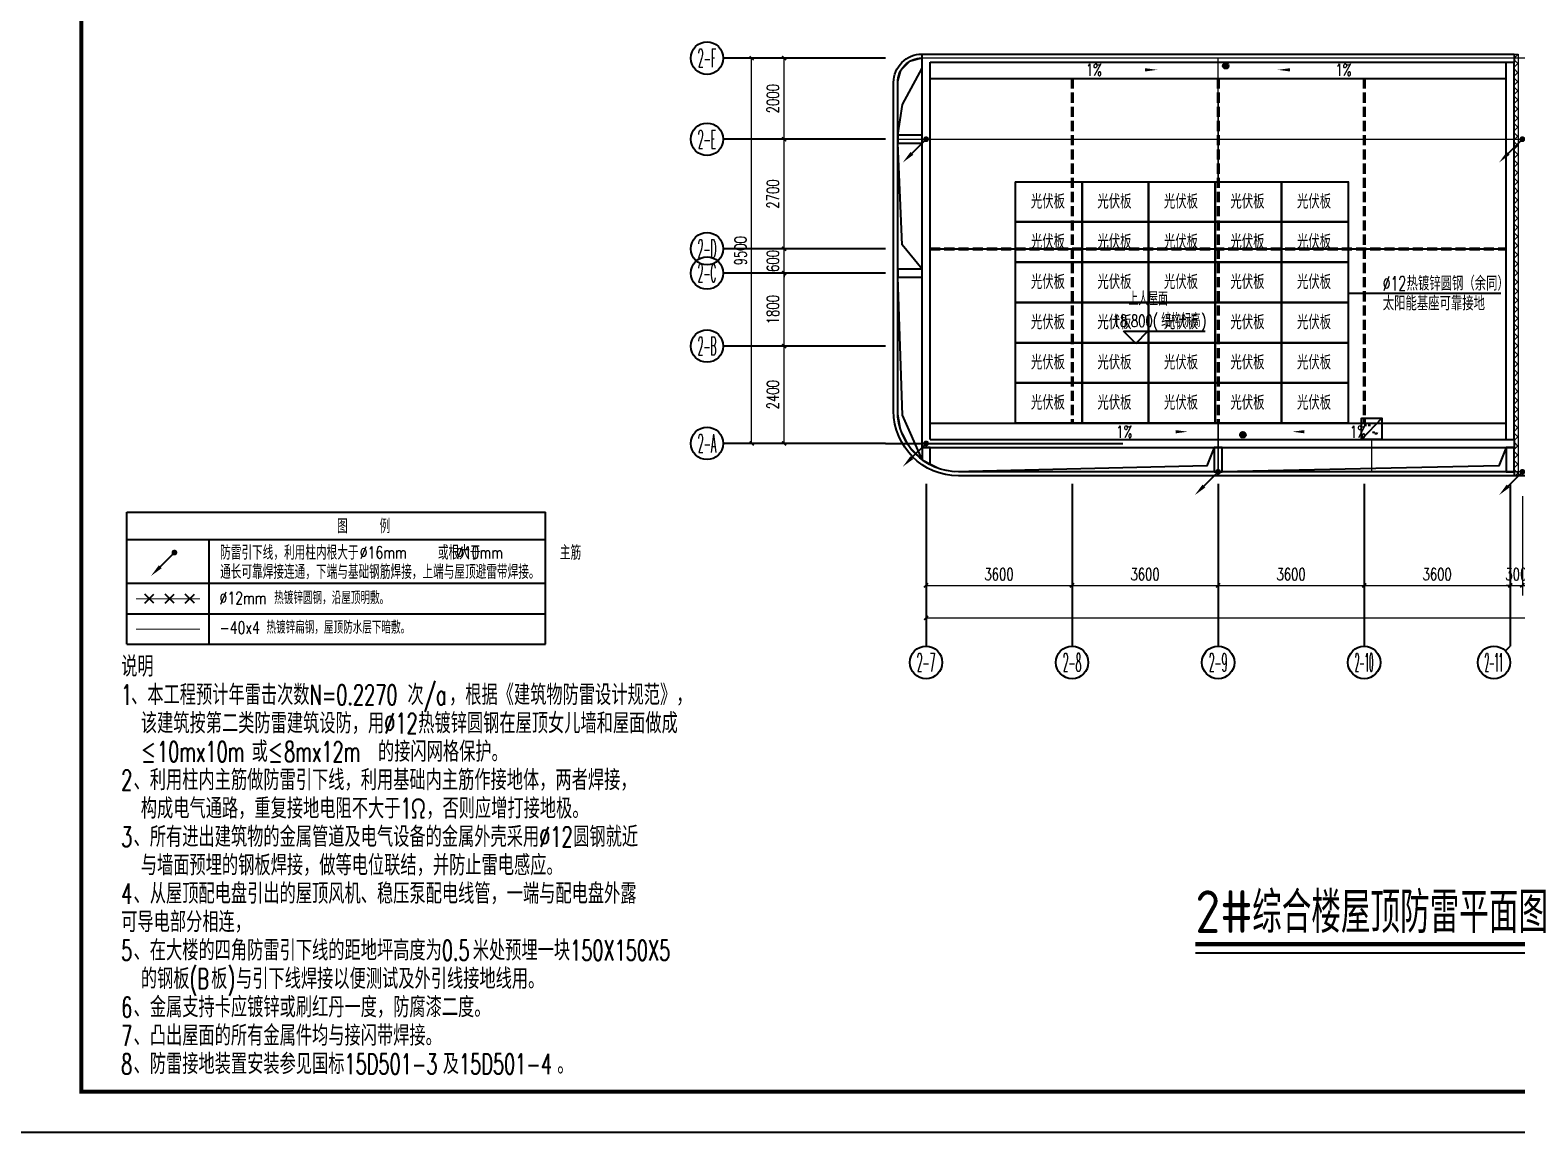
# Model space of a CAD drawing. Extents: x -9422388 to 15610651, y -1992469 to 953794.
# Drawn here: x -2512349 to -2475703, y -380398 to -353214 of the extents above; entities that cross this region are included whole.
import ezdxf
from ezdxf.enums import TextEntityAlignment as Align

# ---------------------------------------------------------------- set-up
doc = ezdxf.new("R2010")
doc.units = 0
doc.header["$LTSCALE"] = 1000
doc.linetypes.add('DASH', pattern=[0.35, 0.25, -0.1])
for name, color, linetype in [('A-ANNO-IDEN', 3, 'Continuous'), ('A-ELEV-LIN-0.3', 30, 'Continuous'), ('A-ELEV-LIN-0.4', 40, 'Continuous'), ('A-FLOR-OTHER1-ON', 253, 'Continuous'), ('AXIS', 3, 'Continuous'), ('AXIS_TEXT', 7, 'Continuous'), ('DIM-避雷', 3, 'Continuous'), ('DIM_ELEV', 3, 'Continuous'), ('DIM_SYMB', 3, 'Continuous'), ('LWIRE', 4, 'Continuous'), ('PUB_TEXT', 7, 'Continuous'), ('PUB_TITLE', 4, 'Continuous'), ('SIG_TEXT', 7, 'Continuous'), ('TEL_TEXT', 7, 'Continuous'), ('WALL', 9, 'Continuous'), ('WALL-PARAPET', 6, 'Continuous'), ('WIRE-避雷', 4, 'TG_×2'), ('接线', 1, 'Continuous'), ('电气', 1, 'Continuous')]:
    doc.layers.add(name, color=color, linetype=linetype)
doc.layers.add('建筑底图', color=8, linetype='Continuous', lineweight=5)
doc.styles.add('_TCH_AXIS', font='COMPLEX', dxfattribs={"bigfont": 'GBCBIG'})
doc.styles.add('_TCH_DIM', font='SIMPLEX', dxfattribs={"bigfont": 'GBCBIG'})
doc.styles.add('_TCH_DIM_T3', font='SIMPLEX', dxfattribs={"width": 0.705882, "bigfont": 'GBCBIG'})
doc.styles.add('_TEL_DIM', font='SIMPLEX', dxfattribs={"width": 0.8, "height": 3.5, "bigfont": 'HZTXT'})
doc.styles.add('COMPLEX', font='COMPLEX')
doc.styles.get("Standard").update_dxf_attribs({"font": 'gbenor.shx', "bigfont": 'gbcbig.shx'})
doc.styles.add('TG_LINETYPE_THUND', font='SIMPLEX', dxfattribs={"width": 0.8, "height": 5.5, "bigfont": 'HZTXT'})
doc.styles.add('YANJUN', font='romand.shx', dxfattribs={"width": 0.75, "bigfont": 'hztxt.shx'})
doc.linetypes.add('TG_×2', pattern='A,0.75,0,["×",TG_LINETYPE_THUND,S=0.1,R=0,X=-0.23,Y=-0.21],0.65,-0.13,0.13,-0.13', length=2)
doc.dimstyles.new('_TCH_ARCH&&100', dxfattribs={"dimtxt": 297.5, "dimasz": 100, "dimexe": 250, "dimexo": 300, "dimgap": 126.25, "dimtad": 1, "dimdec": 0, "dimzin": 0, "dimdsep": 46, "dimtxsty": '_TCH_DIM_T3', "dimblk": 'ARCHTICK', "dimcen": 0.09, "dimclrt": 7, "dimazin": 2, "dimtfac": 1, "dimtdec": 0, "dimtix": 1, "dimtmove": 2, "dimatfit": 3, "dimfxl": 0, "dimtolj": 1, "dimtzin": 0, "dimarcsym": 0})

# ---------------------------------------------------------------- blocks, each defined once
blk = doc.blocks.new('_ArchTick')
at = {"color": 0, "linetype": 'ByBlock', "const_width": 0.4}
blk.add_lwpolyline([(-0.5, -0.5), (0.5, 0.5)], dxfattribs=at)
blk = doc.blocks.new('*D754')
at = {"layer": 'AXIS', "color": 0, "lineweight": -2, "transparency": 16777216}
for p, q in [((2099930, -404975), (2099930, -408225)), ((2137930, -404975), (2137930, -408225)), ((2099930, -407975), (2137930, -407975))]:
    blk.add_line(p, q, dxfattribs=at)
at = {"layer": 'Defpoints', "color": 0, "transparency": 16777216}
for p in [(2099930, -404675), (2137930, -404675), (2137930, -407975)]:
    blk.add_point(p, dxfattribs=at)
at = {"layer": 'AXIS', "color": 0, "lineweight": -2, "transparency": 16777216, "xscale": 100, "yscale": 100, "zscale": 100, "rotation": 180}
blk.add_blockref('_ArchTick', (2099930, -407975), dxfattribs=at)
at = {"layer": 'AXIS', "color": 0, "lineweight": -2, "transparency": 16777216, "xscale": 100, "yscale": 100, "zscale": 100}
blk.add_blockref('_ArchTick', (2137930, -407975), dxfattribs=at)
at = {"layer": 'AXIS', "color": 7, "transparency": 16777216, "insert": (2118930, -407700), "char_height": 297.5, "attachment_point": 5, "style": '_TCH_DIM_T3'}
blk.add_mtext('\\A1;38000', dxfattribs=at)
blk = doc.blocks.new('_AXISO')
at = {"color": 0}
blk.add_circle((0, 0), 0.5, dxfattribs=at)
at = {"layer": 'AXIS_TEXT', "color": 0, "style": 'COMPLEX', "width": 1.041667}
blk.add_attdef('A', text='', height=0.56, dxfattribs=at).set_placement((-0.25, -0.28), (0.25, -0.28), align=Align.FIT)
blk = doc.blocks.new('*D761')
at = {"layer": 'AXIS', "color": 0, "lineweight": -2, "transparency": 16777216}
for p, q in [((2098630, -394175), (2095380, -394175)), ((2095630, -403675), (2095630, -394175)), ((2098630, -403675), (2095380, -403675))]:
    blk.add_line(p, q, dxfattribs=at)
at = {"layer": 'Defpoints', "color": 0, "transparency": 16777216}
for p in [(2095630, -394175), (2098930, -394175), (2098930, -403675)]:
    blk.add_point(p, dxfattribs=at)
at = {"layer": 'AXIS', "color": 0, "lineweight": -2, "transparency": 16777216, "xscale": 100, "yscale": 100, "zscale": 100}
for p, rotation in [((2095630, -394175), 90), ((2095630, -403675), 270)]:
    blk.add_blockref('_ArchTick', p, dxfattribs=dict(at, rotation=rotation))
at = {"layer": 'AXIS', "color": 7, "transparency": 16777216, "insert": (2095355, -398925), "char_height": 297.5, "attachment_point": 5, "rotation": 90, "style": '_TCH_DIM_T3'}
blk.add_mtext('\\A1;9500', dxfattribs=at)
blk = doc.blocks.new('*D762')
at = {"layer": 'AXIS', "color": 0, "lineweight": -2, "transparency": 16777216}
for p, q in [((2098630, -401275), (2096180, -401275)), ((2096430, -403675), (2096430, -401275)), ((2098630, -403675), (2096180, -403675))]:
    blk.add_line(p, q, dxfattribs=at)
at = {"layer": 'Defpoints', "color": 0, "transparency": 16777216}
for p in [(2096430, -401275), (2098930, -401275), (2098930, -403675)]:
    blk.add_point(p, dxfattribs=at)
at = {"layer": 'AXIS', "color": 0, "lineweight": -2, "transparency": 16777216, "xscale": 100, "yscale": 100, "zscale": 100}
for p, rotation in [((2096430, -401275), 90), ((2096430, -403675), 270)]:
    blk.add_blockref('_ArchTick', p, dxfattribs=dict(at, rotation=rotation))
at = {"layer": 'AXIS', "color": 7, "transparency": 16777216, "insert": (2096155, -402475), "char_height": 297.5, "attachment_point": 5, "rotation": 90, "style": '_TCH_DIM_T3'}
blk.add_mtext('\\A1;2400', dxfattribs=at)
blk = doc.blocks.new('*D763')
at = {"layer": 'AXIS', "color": 0, "lineweight": -2, "transparency": 16777216}
for p, q in [((2098630, -399475), (2096180, -399475)), ((2096430, -401275), (2096430, -399475)), ((2098630, -401275), (2096180, -401275))]:
    blk.add_line(p, q, dxfattribs=at)
at = {"layer": 'Defpoints', "color": 0, "transparency": 16777216}
for p in [(2096430, -399475), (2098930, -399475), (2098930, -401275)]:
    blk.add_point(p, dxfattribs=at)
at = {"layer": 'AXIS', "color": 0, "lineweight": -2, "transparency": 16777216, "xscale": 100, "yscale": 100, "zscale": 100}
for p, rotation in [((2096430, -399475), 90), ((2096430, -401275), 270)]:
    blk.add_blockref('_ArchTick', p, dxfattribs=dict(at, rotation=rotation))
at = {"layer": 'AXIS', "color": 7, "transparency": 16777216, "insert": (2096155, -400375), "char_height": 297.5, "attachment_point": 5, "rotation": 90, "style": '_TCH_DIM_T3'}
blk.add_mtext('\\A1;1800', dxfattribs=at)
blk = doc.blocks.new('*D764')
at = {"layer": 'AXIS', "color": 0, "lineweight": -2, "transparency": 16777216}
for p, q in [((2098630, -398875), (2096180, -398875)), ((2096430, -398875), (2096430, -398775)), ((2096430, -399475), (2096430, -398875)), ((2098630, -399475), (2096180, -399475)), ((2096430, -399475), (2096430, -399575))]:
    blk.add_line(p, q, dxfattribs=at)
at = {"layer": 'Defpoints', "color": 0, "transparency": 16777216}
for p in [(2096430, -398875), (2098930, -398875), (2098930, -399475)]:
    blk.add_point(p, dxfattribs=at)
at = {"layer": 'AXIS', "color": 0, "lineweight": -2, "transparency": 16777216, "xscale": 100, "yscale": 100, "zscale": 100}
for p, rotation in [((2096430, -398875), 270), ((2096430, -399475), 90)]:
    blk.add_blockref('_ArchTick', p, dxfattribs=dict(at, rotation=rotation))
at = {"layer": 'AXIS', "color": 7, "transparency": 16777216, "insert": (2096155, -399175), "char_height": 297.5, "attachment_point": 5, "rotation": 90, "style": '_TCH_DIM_T3'}
blk.add_mtext('\\A1;600', dxfattribs=at)
blk = doc.blocks.new('*D765')
at = {"layer": 'AXIS', "color": 0, "lineweight": -2, "transparency": 16777216}
for p, q in [((2098630, -396175), (2096180, -396175)), ((2096430, -398875), (2096430, -396175)), ((2098630, -398875), (2096180, -398875))]:
    blk.add_line(p, q, dxfattribs=at)
at = {"layer": 'Defpoints', "color": 0, "transparency": 16777216}
for p in [(2096430, -396175), (2098930, -396175), (2098930, -398875)]:
    blk.add_point(p, dxfattribs=at)
at = {"layer": 'AXIS', "color": 0, "lineweight": -2, "transparency": 16777216, "xscale": 100, "yscale": 100, "zscale": 100}
for p, rotation in [((2096430, -396175), 90), ((2096430, -398875), 270)]:
    blk.add_blockref('_ArchTick', p, dxfattribs=dict(at, rotation=rotation))
at = {"layer": 'AXIS', "color": 7, "transparency": 16777216, "insert": (2096155, -397525), "char_height": 297.5, "attachment_point": 5, "rotation": 90, "style": '_TCH_DIM_T3'}
blk.add_mtext('\\A1;2700', dxfattribs=at)
blk = doc.blocks.new('*D766')
at = {"layer": 'AXIS', "color": 0, "lineweight": -2, "transparency": 16777216}
for p, q in [((2098630, -394175), (2096180, -394175)), ((2096430, -396175), (2096430, -394175)), ((2098630, -396175), (2096180, -396175))]:
    blk.add_line(p, q, dxfattribs=at)
at = {"layer": 'Defpoints', "color": 0, "transparency": 16777216}
for p in [(2096430, -394175), (2098930, -394175), (2098930, -396175)]:
    blk.add_point(p, dxfattribs=at)
at = {"layer": 'AXIS', "color": 0, "lineweight": -2, "transparency": 16777216, "xscale": 100, "yscale": 100, "zscale": 100}
for p, rotation in [((2096430, -394175), 90), ((2096430, -396175), 270)]:
    blk.add_blockref('_ArchTick', p, dxfattribs=dict(at, rotation=rotation))
at = {"layer": 'AXIS', "color": 7, "transparency": 16777216, "insert": (2096155, -395175), "char_height": 297.5, "attachment_point": 5, "rotation": 90, "style": '_TCH_DIM_T3'}
blk.add_mtext('\\A1;2000', dxfattribs=at)
blk = doc.blocks.new('*D803')
at = {"layer": 'AXIS', "color": 0, "lineweight": -2, "transparency": 16777216}
for p, q in [((2099930, -404975), (2099930, -407425)), ((2103530, -404975), (2103530, -407425)), ((2099930, -407175), (2103530, -407175))]:
    blk.add_line(p, q, dxfattribs=at)
at = {"layer": 'Defpoints', "color": 0, "transparency": 16777216}
for p in [(2099930, -404675), (2103530, -404675), (2103530, -407175)]:
    blk.add_point(p, dxfattribs=at)
at = {"layer": 'AXIS', "color": 0, "lineweight": -2, "transparency": 16777216, "xscale": 100, "yscale": 100, "zscale": 100, "rotation": 180}
blk.add_blockref('_ArchTick', (2099930, -407175), dxfattribs=at)
at = {"layer": 'AXIS', "color": 0, "lineweight": -2, "transparency": 16777216, "xscale": 100, "yscale": 100, "zscale": 100}
blk.add_blockref('_ArchTick', (2103530, -407175), dxfattribs=at)
at = {"layer": 'AXIS', "color": 7, "transparency": 16777216, "insert": (2101730, -406900), "char_height": 297.5, "attachment_point": 5, "style": '_TCH_DIM_T3'}
blk.add_mtext('\\A1;3600', dxfattribs=at)
blk = doc.blocks.new('*D804')
at = {"layer": 'AXIS', "color": 0, "lineweight": -2, "transparency": 16777216}
for p, q in [((2103530, -404975), (2103530, -407425)), ((2107130, -404975), (2107130, -407425)), ((2103530, -407175), (2107130, -407175))]:
    blk.add_line(p, q, dxfattribs=at)
at = {"layer": 'Defpoints', "color": 0, "transparency": 16777216}
for p in [(2103530, -404675), (2107130, -404675), (2107130, -407175)]:
    blk.add_point(p, dxfattribs=at)
at = {"layer": 'AXIS', "color": 0, "lineweight": -2, "transparency": 16777216, "xscale": 100, "yscale": 100, "zscale": 100, "rotation": 180}
blk.add_blockref('_ArchTick', (2103530, -407175), dxfattribs=at)
at = {"layer": 'AXIS', "color": 0, "lineweight": -2, "transparency": 16777216, "xscale": 100, "yscale": 100, "zscale": 100}
blk.add_blockref('_ArchTick', (2107130, -407175), dxfattribs=at)
at = {"layer": 'AXIS', "color": 7, "transparency": 16777216, "insert": (2105330, -406900), "char_height": 297.5, "attachment_point": 5, "style": '_TCH_DIM_T3'}
blk.add_mtext('\\A1;3600', dxfattribs=at)
blk = doc.blocks.new('*D805')
at = {"layer": 'AXIS', "color": 0, "lineweight": -2, "transparency": 16777216}
for p, q in [((2107130, -404975), (2107130, -407425)), ((2110730, -404975), (2110730, -407425)), ((2107130, -407175), (2110730, -407175))]:
    blk.add_line(p, q, dxfattribs=at)
at = {"layer": 'Defpoints', "color": 0, "transparency": 16777216}
for p in [(2107130, -404675), (2110730, -404675), (2110730, -407175)]:
    blk.add_point(p, dxfattribs=at)
at = {"layer": 'AXIS', "color": 0, "lineweight": -2, "transparency": 16777216, "xscale": 100, "yscale": 100, "zscale": 100, "rotation": 180}
blk.add_blockref('_ArchTick', (2107130, -407175), dxfattribs=at)
at = {"layer": 'AXIS', "color": 0, "lineweight": -2, "transparency": 16777216, "xscale": 100, "yscale": 100, "zscale": 100}
blk.add_blockref('_ArchTick', (2110730, -407175), dxfattribs=at)
at = {"layer": 'AXIS', "color": 7, "transparency": 16777216, "insert": (2108930, -406900), "char_height": 297.5, "attachment_point": 5, "style": '_TCH_DIM_T3'}
blk.add_mtext('\\A1;3600', dxfattribs=at)
blk = doc.blocks.new('*D806')
at = {"layer": 'AXIS', "color": 0, "lineweight": -2, "transparency": 16777216}
for p, q in [((2110730, -404975), (2110730, -407425)), ((2114330, -404975), (2114330, -407425)), ((2110730, -407175), (2114330, -407175))]:
    blk.add_line(p, q, dxfattribs=at)
at = {"layer": 'Defpoints', "color": 0, "transparency": 16777216}
for p in [(2110730, -404675), (2114330, -404675), (2114330, -407175)]:
    blk.add_point(p, dxfattribs=at)
at = {"layer": 'AXIS', "color": 0, "lineweight": -2, "transparency": 16777216, "xscale": 100, "yscale": 100, "zscale": 100, "rotation": 180}
blk.add_blockref('_ArchTick', (2110730, -407175), dxfattribs=at)
at = {"layer": 'AXIS', "color": 0, "lineweight": -2, "transparency": 16777216, "xscale": 100, "yscale": 100, "zscale": 100}
blk.add_blockref('_ArchTick', (2114330, -407175), dxfattribs=at)
at = {"layer": 'AXIS', "color": 7, "transparency": 16777216, "insert": (2112530, -406900), "char_height": 297.5, "attachment_point": 5, "style": '_TCH_DIM_T3'}
blk.add_mtext('\\A1;3600', dxfattribs=at)
blk = doc.blocks.new('*D807')
at = {"layer": 'AXIS', "color": 0, "lineweight": -2, "transparency": 16777216}
for p, q in [((2114330, -404975), (2114330, -407425)), ((2114630, -404975), (2114630, -407425)), ((2114330, -407175), (2114230, -407175)), ((2114330, -407175), (2114630, -407175)), ((2114630, -407175), (2114730, -407175))]:
    blk.add_line(p, q, dxfattribs=at)
at = {"layer": 'Defpoints', "color": 0, "transparency": 16777216}
for p in [(2114330, -404675), (2114630, -404675), (2114630, -407175)]:
    blk.add_point(p, dxfattribs=at)
at = {"layer": 'AXIS', "color": 0, "lineweight": -2, "transparency": 16777216, "xscale": 100, "yscale": 100, "zscale": 100}
blk.add_blockref('_ArchTick', (2114330, -407175), dxfattribs=at)
at = {"layer": 'AXIS', "color": 0, "lineweight": -2, "transparency": 16777216, "xscale": 100, "yscale": 100, "zscale": 100, "rotation": 180}
blk.add_blockref('_ArchTick', (2114630, -407175), dxfattribs=at)
at = {"layer": 'AXIS', "color": 7, "transparency": 16777216, "insert": (2114480, -406900), "char_height": 297.5, "attachment_point": 5, "style": '_TCH_DIM_T3'}
blk.add_mtext('\\A1;300', dxfattribs=at)
blk = doc.blocks.new('$TelecSys$00000080')
for p, q in [((-0.7, -0.7), (0, 0)), ((0.104, 0.104), (0.104, 0.104)), ((-0.104, -0.104), (-0.104, -0.104))]:
    blk.add_line(p, q)
at = {"const_width": 0.142}
blk.add_lwpolyline([(0.071, 0, 1), (-0.071, 0, 1)], format="xyb", close=True, dxfattribs=at)
blk.add_solid([(-0.63, -0.77), (-0.77, -0.63), (-1.15, -1.15)])
at = {"width": 0.8, "flags": 9}
blk.add_attdef('A', (0, 0), '', height=0.00002, rotation=180, dxfattribs=at)
blk = doc.blocks.new('$TelecSys$00000009')
for p, q in [((-0.5, 0.5), (0.5, -0.5)), ((0.5, 0.5), (-0.5, -0.5))]:
    blk.add_line(p, q)
blk = doc.blocks.new('DFGDSFGFGHF')
at = {"layer": 'WIRE-避雷', "const_width": 22.5}
for points in [[(-400063, 178070), (-401639, 178070)], [(-400063, 177320), (-401639, 177320)]]:
    blk.add_lwpolyline(points, dxfattribs=at)
at = {"layer": '电气'}
for points in [[(-401866, 176949), (-401866, 180204)], [(-401866, 180204), (-391547, 180204)], [(-391547, 176949), (-391547, 180204)], [(-401866, 179534), (-391547, 179534)], [(-399839, 176949), (-399839, 179534)], [(-401866, 178452), (-391547, 178452)], [(-401866, 177700), (-391547, 177700)], [(-401866, 176949), (-391547, 176949)]]:
    blk.add_lwpolyline(points, dxfattribs=at)
at = {"layer": 'LWIRE', "xscale": 500, "yscale": 500, "zscale": 500}
blk.add_blockref('$TelecSys$00000080', (-400694, 179208), dxfattribs=at)
at = {"layer": 'LWIRE', "xscale": 225, "yscale": 225, "zscale": 225, "rotation": 180}
for p in [(-401313, 178070), (-400813, 178070), (-400313, 178070)]:
    blk.add_blockref('$TelecSys$00000009', p, dxfattribs=at)
at = {"layer": '电气', "color": 0, "linetype": 'ByBlock', "style": 'YANJUN', "width": 0.75}
for s, height, p in [('图    例', 350, (-396682, 179684)), ('防雷引下线，利用柱内根大于          或根大于          主筋', 350, (-399567, 179032)), ('%%C16mm', 300, (-396124, 179061)), ('%%C10mm', 300, (-393752, 179061)), ('通长可靠焊接连通，下端与基础钢筋焊接，上端与屋顶避雷带焊接。', 350, (-399567, 178557)), ('%%C12mm', 300, (-399581, 177936)), ('-40x4', 300, (-399581, 177208))]:
    blk.add_text(s, height=height, dxfattribs=at).set_placement(p)
at = {"layer": '电气', "color": 0, "style": 'YANJUN', "width": 0.75}
for s, p in [('热镀锌圆钢，沿屋顶明敷。', (-398234, 177936)), ('热镀锌扁钢，屋顶防水层下暗敷。', (-398426, 177208))]:
    blk.add_text(s, height=315, dxfattribs=at).set_placement(p)
blk = doc.blocks.new('NIBIANQI')
for p, q in [((1391963, -942281), (1385687, -948768)), ((1386525, -943744), (1388532, -943744)), ((1386525, -944352), (1387223, -944352)), ((1387796, -944352), (1388532, -944352))]:
    blk.add_line(p, q)
blk.add_lwpolyline([(1385687, -942281), (1391963, -942281), (1391963, -948768), (1385687, -948768)], close=True)
for centre, radius, start, end in [((1389488, -947027), 424, 23.51644, 144.04182), ((1390204, -946593), 421, 218.89534, 352.97133)]:
    blk.add_arc(centre, radius, start, end)
blk = doc.blocks.new('FDB')
at = {"color": 1}
blk.add_lwpolyline([(925598, 264744), (927238, 264744), (927238, 263752), (925598, 263752), (925598, 264744)], dxfattribs=at)
at = {"layer": 'TEL_TEXT', "color": 1, "style": '_TEL_DIM', "width": 0.8}
blk.add_text('光伏板', height=350, dxfattribs=at).set_placement((925976, 264083))
blk = doc.blocks.new('6666')
h = blk.add_hatch()
h.set_pattern_fill('ANSI37', color=8, scale=100)
h.set_pattern_definition([(45, (1492936.5, 0), (-112.2532, 112.2532), []), (135, (1492936.5, 0), (-112.2532, -112.2532), [])])
h.paths.add_polyline_path([(2114430.2, -394074.7), (2114530.2, -394074.7), (2114530.2, -404474.7), (2114430.2, -404474.7)])
at = {"layer": 'A-ELEV-LIN-0.4'}
h = blk.add_hatch(dxfattribs=at)
h.set_pattern_fill('ANSI37', color=8, scale=20)
h.set_pattern_definition([(45, (1053009.366, -10358), (-22.4506403, 22.4506403), []), (135, (1053009.366, -10358), (-22.4506403, -22.4506403), [])])
edge = h.paths.add_edge_path()
edge.add_arc((2107316.8, -394362.6), 70, 0, 360)
h = blk.add_hatch(dxfattribs=at)
h.set_pattern_fill('ANSI37', color=8, scale=20)
h.set_pattern_definition([(45, (965061, 0), (-22.4506403, 22.4506403), []), (135, (965061, 0), (-22.4506403, -22.4506403), [])])
edge = h.paths.add_edge_path()
edge.add_arc((2107740.8, -403462.5), 70, 0, 360)
at = {"color": 8}
blk.add_lwpolyline([(2114430.2, -394074.7), (2114530.2, -394074.7), (2114530.2, -404474.7), (2114430.2, -404474.7)], close=True, dxfattribs=at)
at = {"layer": 'A-ELEV-LIN-0.3', "color": 8}
for points in [[(2120500.1, -378228), (2120500.1, -378228, -0.4142136), (2120721.4, -377263.1), (2127669.5, -372908.3, -0.4142136), (2129737.1, -373382.6), (2143007.3, -394555, -0.2728148), (2143048.7, -396077.9), (2138830, -403701.1, -0.2728148), (2137517.5, -404474.7), (2100730.2, -404474.7, -0.4142134), (2099130.2, -402874.7), (2099130.2, -394774.7, -0.4142137), (2099830.2, -394074.7), (2099830.2, -394074.7)], [(2114430.2, -404374.7), (2100730.2, -404374.7, -0.4142134), (2099230.2, -402874.7), (2099230.2, -394774.7, -0.4142137), (2099830.2, -394174.7), (2099830.2, -394174.7)]]:
    blk.add_lwpolyline(points, format="xyb", dxfattribs=at)
for points in [[(2099230.2, -396074.7), (2099230.2, -396274.7), (2099830.2, -396274.7), (2099830.2, -396074.7)], [(2099230.2, -396074.7), (2099230.2, -396274.7), (2099830.2, -396274.7), (2099830.2, -396074.7)], [(2099230.2, -399374.7), (2099230.2, -399574.7), (2099830.2, -399574.7), (2099830.2, -399374.7)], [(2099230.2, -399374.7), (2099230.2, -399574.7), (2099830.2, -399574.7), (2099830.2, -399374.7)], [(2107030.2, -404374.7), (2107230.2, -404374.7), (2107230.2, -403774.7), (2107030.2, -403774.7)], [(2114230.2, -404374.7), (2114430.2, -404374.7), (2114430.2, -403774.7), (2114230.2, -403774.7)]]:
    blk.add_lwpolyline(points, close=True, dxfattribs=at)
for points in [[(2100030.2, -404201.4), (2100030.2, -403774.7), (2099830.2, -403774.7), (2099830.2, -404074.7)], [(2100030.2, -404001.4), (2100030.2, -403774.7), (2099830.2, -403774.7), (2099830.2, -403874.7)], [(2100030.2, -404201.4), (2100030.2, -403774.7), (2099830.2, -403774.7), (2099830.2, -404074.7)], [(2100030.2, -404001.4), (2100030.2, -403774.7), (2099830.2, -403774.7), (2099830.2, -403874.7)], [(2114430.2, -404374.7), (2114430.2, -404474.7)]]:
    blk.add_lwpolyline(points, dxfattribs=at)
at = {"layer": 'A-ELEV-LIN-0.4', "color": 8}
for points in [[(2099230.2, -396074.7), (2099351.5, -395319.5), (2099830.2, -394423)], [(2100030.2, -394674.7), (2114230.2, -394674.8)], [(2099830.2, -399374.7), (2099340.5, -398782), (2099230.2, -396274.7)], [(2100030.2, -398874.7), (2114230.2, -398874.7)], [(2099830.2, -404074.7), (2099352.5, -402981.5), (2099230.2, -399574.7)], [(2100030.2, -403174.7), (2114230.2, -403174.7)], [(2107030.2, -403774.7), (2106849, -404229.5), (2100642.9, -404372.2)], [(2114230.2, -403774.7), (2114049, -404229.5), (2107230.2, -404374.7)]]:
    blk.add_lwpolyline(points, dxfattribs=at)
for centre in [(2107316.8, -394362.6), (2107740.8, -403462.5)]:
    blk.add_circle(centre, 70, dxfattribs=at)
at = {"layer": 'A-FLOR-OTHER1-ON', "color": 8, "linetype": 'DASH'}
for points in [[(2103515.2, -394674.7), (2103515.2, -403174.7)], [(2103545.2, -394674.7), (2103545.2, -403174.7)], [(2107115.2, -394674.7), (2107115.2, -403174.7)], [(2107145.2, -394674.7), (2107145.2, -403174.7)], [(2110715.2, -394674.7), (2110715.2, -403174.7)], [(2110745.2, -394674.7), (2110745.2, -403174.7)], [(2100030.2, -398859.7), (2114230.2, -398859.7)], [(2100030.2, -398889.7), (2114230.2, -398889.7)]]:
    blk.add_lwpolyline(points, dxfattribs=at)
at = {"layer": 'AXIS', "color": 8}
for p, q in [((2098930.2, -394174.7), (2094930.2, -394174.7)), ((2098930.2, -396174.7), (2094930.2, -396174.7)), ((2098930.2, -398874.7), (2094930.2, -398874.7)), ((2098930.2, -399474.7), (2094930.2, -399474.7)), ((2098930.2, -401274.7), (2094930.2, -401274.7)), ((2098930.2, -403674.7), (2094930.2, -403674.7)), ((2099930.2, -404674.7), (2099930.2, -408674.7)), ((2103530.2, -404674.7), (2103530.2, -408674.7)), ((2107130.2, -404674.7), (2107130.2, -408674.7)), ((2110730.2, -404674.7), (2110730.2, -408674.7)), ((2114330.2, -404674.7), (2114330.2, -408674.7)), ((2114213, -408791.9), (2114330.2, -408674.7))]:
    blk.add_line(p, q, dxfattribs=at)
at = {"layer": 'DIM_ELEV', "color": 8}
for p, q in [((2105099, -401208.2), (2104799, -400908.2)), ((2104799, -400908.2), (2106812.3, -400908.2)), ((2105099, -401208.2), (2105399, -400908.2))]:
    blk.add_line(p, q, dxfattribs=at)
at = {"layer": 'DIM_SYMB', "color": 8}
for points in [[(2104314.7, -394463.5, 0, 0, 0), (2105631, -394463.5, 0, 80, 0), (2105331, -394463.5, 0, 0, 0)], [(2109917.4, -394463.5, 0, 0, 0), (2108601.1, -394463.5, 0, 80, 0), (2108901.1, -394463.5, 0, 0, 0)], [(2105064.7, -403386, 0, 0, 0), (2106381, -403386, 0, 80, 0), (2106081, -403386, 0, 0, 0)], [(2110275.2, -403386, 0, 0, 0), (2108958.9, -403386, 0, 80, 0), (2109258.9, -403386, 0, 0, 0)]]:
    blk.add_lwpolyline(points, format="xyseb", dxfattribs=at)
at = {"layer": 'WALL', "color": 8}
for p, q in [((2114230.2, -403574.7), (2114230.2, -394274.7)), ((2114230.2, -394274.7), (2114430.2, -394274.7)), ((2114430.2, -403574.7), (2114430.2, -394274.7)), ((2114230.2, -403574.7), (2114430.2, -403574.7))]:
    blk.add_line(p, q, dxfattribs=at)
at = {"layer": 'WALL-PARAPET', "color": 8}
for p, q in [((2099830.2, -403774.7), (2099830.2, -394074.7)), ((2099830.2, -394074.7), (2114430.2, -394074.7)), ((2100030.2, -403574.7), (2100030.2, -394274.7)), ((2100030.2, -394274.7), (2114430.2, -394274.7)), ((2114430.2, -394074.7), (2114430.2, -394274.7)), ((2099830.2, -403774.7), (2114430.2, -403774.7)), ((2100030.2, -403574.7), (2114430.2, -403574.7)), ((2114430.2, -403574.7), (2114430.2, -403774.7))]:
    blk.add_line(p, q, dxfattribs=at)
at = {"layer": 'AXIS', "color": 8}
ref = blk.add_blockref('_AXISO', (2094530.2, -394174.7), dxfattribs=dict(at, xscale=800, yscale=800, zscale=800))
ref.add_attrib('A', '2-F', dxfattribs={"layer": 'AXIS_TEXT', "color": 8, "height": 452.55, "style": '_TCH_AXIS', "width": 0.33871}).set_placement((2094303.9, -394401), (2094756.5, -394401), align=Align.FIT)
ref = blk.add_blockref('_AXISO', (2094530.2, -396174.7), dxfattribs=dict(at, xscale=800, yscale=800, zscale=800))
ref.add_attrib('A', '2-E', dxfattribs={"layer": 'AXIS_TEXT', "color": 8, "height": 452.55, "style": '_TCH_AXIS', "width": 0.33871}).set_placement((2094303.9, -396401), (2094756.5, -396401), align=Align.FIT)
ref = blk.add_blockref('_AXISO', (2094530.2, -398874.7), dxfattribs=dict(at, xscale=800, yscale=800, zscale=800))
ref.add_attrib('A', '2-D', dxfattribs={"layer": 'AXIS_TEXT', "color": 8, "height": 452.55, "style": '_TCH_AXIS', "width": 0.333333}).set_placement((2094303.9, -399101), (2094756.5, -399101), align=Align.FIT)
ref = blk.add_blockref('_AXISO', (2094530.2, -399474.7), dxfattribs=dict(at, xscale=800, yscale=800, zscale=800))
ref.add_attrib('A', '2-C', dxfattribs={"layer": 'AXIS_TEXT', "color": 8, "height": 452.55, "style": '_TCH_AXIS', "width": 0.344262}).set_placement((2094303.9, -399701), (2094756.5, -399701), align=Align.FIT)
ref = blk.add_blockref('_AXISO', (2094530.2, -401274.7), dxfattribs=dict(at, xscale=800, yscale=800, zscale=800))
ref.add_attrib('A', '2-B', dxfattribs={"layer": 'AXIS_TEXT', "color": 8, "height": 452.55, "style": '_TCH_AXIS', "width": 0.333333}).set_placement((2094303.9, -401501), (2094756.5, -401501), align=Align.FIT)
ref = blk.add_blockref('_AXISO', (2094530.2, -403674.7), dxfattribs=dict(at, xscale=800, yscale=800, zscale=800))
ref.add_attrib('A', '2-A', dxfattribs={"layer": 'AXIS_TEXT', "color": 8, "height": 452.55, "style": '_TCH_AXIS', "width": 0.328125}).set_placement((2094303.9, -403901), (2094756.5, -403901), align=Align.FIT)
ref = blk.add_blockref('_AXISO', (2099930.2, -409074.7), dxfattribs=dict(at, xscale=800, yscale=800, zscale=800))
ref.add_attrib('A', '2-7', dxfattribs={"layer": 'AXIS_TEXT', "color": 8, "height": 452.55, "style": '_TCH_AXIS', "width": 0.35}).set_placement((2099703.9, -409301), (2100156.5, -409301), align=Align.FIT)
ref = blk.add_blockref('_AXISO', (2103530.2, -409074.7), dxfattribs=dict(at, xscale=800, yscale=800, zscale=800))
ref.add_attrib('A', '2-8', dxfattribs={"layer": 'AXIS_TEXT', "color": 8, "height": 452.55, "style": '_TCH_AXIS', "width": 0.35}).set_placement((2103303.9, -409301), (2103756.5, -409301), align=Align.FIT)
ref = blk.add_blockref('_AXISO', (2107130.2, -409074.7), dxfattribs=dict(at, xscale=800, yscale=800, zscale=800))
ref.add_attrib('A', '2-9', dxfattribs={"layer": 'AXIS_TEXT', "color": 8, "height": 452.55, "style": '_TCH_AXIS', "width": 0.35}).set_placement((2106903.9, -409301), (2107356.5, -409301), align=Align.FIT)
ref = blk.add_blockref('_AXISO', (2110730.2, -409074.7), dxfattribs=dict(at, xscale=800, yscale=800, zscale=800))
ref.add_attrib('A', '2-10', dxfattribs={"layer": 'AXIS_TEXT', "color": 8, "height": 452.55, "style": '_TCH_AXIS', "width": 0.28}).set_placement((2110503.9, -409301), (2110956.5, -409301), align=Align.FIT)
ref = blk.add_blockref('_AXISO', (2113930.2, -409074.7), dxfattribs=dict(at, xscale=800, yscale=800, zscale=800))
ref.add_attrib('A', '2-11', dxfattribs={"layer": 'AXIS_TEXT', "color": 8, "height": 452.55, "style": '_TCH_AXIS', "width": 0.3}).set_placement((2113703.9, -409301), (2114156.5, -409301), align=Align.FIT)
at = {"layer": 'DIM_ELEV', "color": 8, "style": '_TCH_DIM', "width": 0.705882}
for s, p in [('18.800(', (2104529.3, -400803.2)), (')', (2106712.3, -400803.2))]:
    blk.add_text(s, height=297.5, dxfattribs=at).set_placement(p)
at = {"layer": 'DIM_ELEV', "color": 8, "style": '_TCH_DIM'}
blk.add_text('结构标高', height=337.59, dxfattribs=at).set_placement((2105729.3, -400803.2))
at = {"layer": 'DIM_SYMB', "color": 7, "style": '_TCH_DIM', "width": 0.705882}
for p in [(2103869.7, -394612.2), (2110022.4, -394612.2), (2104619.7, -403534.8), (2110380.2, -403534.8)]:
    blk.add_text('1%', height=297.5, dxfattribs=at).set_placement(p)
at = {"layer": 'PUB_TEXT', "color": 8, "style": '_TCH_DIM'}
blk.add_text('上人屋面', height=337.59, dxfattribs=at).set_placement((2104920, -400275.1))
at = {"layer": 'AXIS', "color": 8}
for p1, p2, distance, picture, middle in [((2098930.2, -403674.7), (2098930.2, -394174.7), 3300, '*D761', (2095355.2, -398924.7)), ((2098930.2, -396174.7), (2098930.2, -394174.7), 2500, '*D766', (2096155.2, -395174.7)), ((2098930.2, -398874.7), (2098930.2, -396174.7), 2500, '*D765', (2096155.2, -397524.7)), ((2098930.2, -399474.7), (2098930.2, -398874.7), 2500, '*D764', (2096155.2, -399174.7)), ((2098930.2, -401274.7), (2098930.2, -399474.7), 2500, '*D763', (2096155.2, -400374.7)), ((2098930.2, -403674.7), (2098930.2, -401274.7), 2500, '*D762', (2096155.2, -402474.7)), ((2099930.2, -404674.7), (2137930.2, -404674.7), -3300, '*D754', (2118930.2, -407699.7)), ((2099930.2, -404674.7), (2103530.2, -404674.7), -2500, '*D803', (2101730.2, -406899.7)), ((2103530.2, -404674.7), (2107130.2, -404674.7), -2500, '*D804', (2105330.2, -406899.7)), ((2107130.2, -404674.7), (2110730.2, -404674.7), -2500, '*D805', (2108930.2, -406899.7)), ((2110730.2, -404674.7), (2114330.2, -404674.7), -2500, '*D806', (2112530.2, -406899.7)), ((2114330.2, -404674.7), (2114630.2, -404674.7), -2500, '*D807', (2114480.2, -406899.7))]:
    dim = blk.add_aligned_dim(p1=p1, p2=p2, distance=distance, dimstyle='_TCH_ARCH&&100', dxfattribs=at)
    dim.commit()
    dim.dimension.update_dxf_attribs({"geometry": picture, "text_midpoint": middle})

msp = doc.modelspace()

# ---------------------------------------------------------------- linework, layer by layer
msp.add_lwpolyline([(-2491252.55615, -363414.25269), (-2485398.54658, -363414.25269)])
at = {"layer": 'A-ANNO-IDEN', "const_width": 105}
msp.add_lwpolyline([(-2483613.04803, -375761.10358), (-2472772.44952, -375761.10358)], dxfattribs=at)
at = {"layer": 'A-ANNO-IDEN'}
msp.add_lwpolyline([(-2483613.04803, -375971.10358), (-2472772.44952, -375971.10358)], dxfattribs=at)
at = {"layer": 'DIM-避雷'}
for p, q in [((-2479098.14153, -359714.25201), (-2479866.07063, -359714.25201)), ((-2476080.45865, -359714.25201), (-2479098.14153, -359714.25201))]:
    msp.add_line(p, q, dxfattribs=at)
at = {"layer": 'PUB_TITLE'}
msp.add_lwpolyline([(-2513574.25692, -380398.05939), (-2429474.25692, -380398.05939), (-2429474.25692, -320998.05939), (-2513574.25692, -320998.05939)], close=True, dxfattribs=at)
at = {"layer": 'PUB_TITLE', "const_width": 100}
msp.add_lwpolyline([(-2511074.25692, -379398.05939), (-2430474.25692, -379398.05939), (-2430474.25692, -321998.05939), (-2511074.25692, -321998.05939)], close=True, dxfattribs=at)
at = {"layer": 'WIRE-避雷', "linetype": 'TG_×2', "const_width": 35}
for points in [[(-2489539.82098, -364111.7092), (-2489901.76255, -364045.40827), (-2490352.55615, -363814.25082), (-2490665.73938, -363496.40057), (-2490878.67521, -363079.21085), (-2490952.1067, -362651.03105), (-2490952.56276, -354514.24993), (-2490868.96132, -354208.74619), (-2490657.31471, -353997.40735), (-2490352.56276, -353914.24993), (-2490252.55615, -353914.25269)], [(-2490252.55615, -353914.25269), (-2462280.14423, -353914.21639)], [(-2483052.55617, -355914.25248), (-2483052.55876, -353914.24335)], [(-2490952.56189, -355914.25243), (-2460337.7265, -355916.36662)], [(-2483052.55617, -355914.25248), (-2483052.55615, -356962.24994)], [(-2488046.56699, -362914.25204), (-2488046.56699, -356962.25045), (-2479846.56699, -356962.25045), (-2479846.56515, -362914.2495), (-2488046.56699, -362914.25204)], [(-2479520.97698, -362795.36495), (-2479520.97748, -363314.25269), (-2479018.89296, -363314.25217), (-2479018.89296, -362795.36495), (-2479520.97698, -362795.36495)], [(-2483052.5544, -364114.24964), (-2483052.55161, -362914.25049)], [(-2479520.9771, -362914.2494), (-2479846.56515, -362914.2495)], [(-2490252.55615, -363414.25269), (-2490707.66809, -363414.25269)], [(-2479269.93497, -363314.25217), (-2479269.99009, -364112.41841)], [(-2452752.55615, -364114.24964), (-2489539.82098, -364111.7092)]]:
    msp.add_lwpolyline(points, dxfattribs=at)

# ---------------------------------------------------------------- block references
for p in [(-3413644.6324, -621706.46562), (-3412004.6324, -621706.46562), (-3410364.6324, -621706.46562), (-3408724.6324, -621706.46511), (-3407084.6324, -621706.46562), (-3413644.6324, -622698.46562), (-3412004.6324, -622698.46562), (-3410364.6324, -622698.46562), (-3408724.6324, -622698.46511), (-3407084.6324, -622698.46562), (-3413644.6324, -623690.46562), (-3412004.6324, -623690.46562), (-3410364.6324, -623690.46562), (-3408724.6324, -623690.46511), (-3407084.6324, -623690.46562), (-3413644.6324, -624682.46562), (-3412004.6324, -624682.46562), (-3410364.6324, -624682.46562), (-3408724.6324, -624682.46511), (-3407084.6324, -624682.46562), (-3413644.6324, -625674.46562), (-3412004.6324, -625674.46562), (-3410364.6324, -625674.46562), (-3408724.6324, -625674.46511), (-3407084.6324, -625674.46562), (-3413644.6324, -626666.46562), (-3412004.6324, -626666.46562), (-3410364.6324, -626666.46562), (-3408724.6324, -626666.46511), (-3407084.6324, -626666.46562)]:
    msp.add_blockref('FDB', p)
at = {"layer": 'LWIRE', "xscale": 500, "yscale": 500, "zscale": 500}
for p in [(-2490252.55615, -355914.25244), (-2475552.56679, -355914.263), (-2490252.55615, -363414.25269), (-2483052.5544, -364114.24964), (-2475552.55615, -364114.24964)]:
    msp.add_blockref('$TelecSys$00000080', p, dxfattribs=at)
at = {"layer": 'SIG_TEXT'}
msp.add_blockref('DFGDSFGFGHF', (-2108088.71064, -545313.33176), dxfattribs=at)
at = {"layer": '建筑底图', "color": 8}
msp.add_blockref('6666', (-4590182.74988, 40260.4943), dxfattribs=at)
at = {"layer": '接线', "xscale": 0.08000000000000002, "yscale": 0.08000000000000002, "zscale": 0.08000000000000002}
msp.add_blockref('NIBIANQI', (-2590375.93701, -287412.85212), dxfattribs=at)

# ---------------------------------------------------------------- texts
at = {"layer": 'A-ANNO-IDEN', "color": 7}
for s, height, p in [('2#', 1050, (-2483613.04803, -375484.08231)), ('综合楼屋顶防雷平面图', 1012.765957, (-2482213.04803, -375484.08231))]:
    msp.add_text(s, height=height, dxfattribs=at).set_placement(p)
at = {"layer": 'DIM-避雷', "color": 7, "style": '_TEL_DIM'}
for s, width, p in [('%%c12', 0.64, (-2478993.14153, -359644.25201)), ('热镀锌圆钢（余同）', 0.8, (-2478406.47486, -359644.25201)), ('太阳能基座可靠接地', 0.8, (-2478993.14153, -360134.25201))]:
    msp.add_text(s, height=350, dxfattribs=dict(at, width=width)).set_placement(p)
at = {"layer": 'TEL_TEXT', "style": '_TEL_DIM'}
for s, width, p in [('说明', 0.8, (-2510094.34712, -369163.41353)), ('1', 0.64, (-2510094.34712, -369863.41353)), ('、本工程预计年雷击次数', 0.8, (-2509850.5376, -369863.41353)), ('N=0.2270', 0.64, (-2505450.5376, -369863.41353)), ('次', 0.8, (-2503037.11707, -369863.41353)), ('/a', 0.64, (-2502637.11707, -369863.41353)), ('，根据《建筑物防雷设计规范》，', 0.8, (-2502012.35516, -369863.41353)), ('该建筑按第二类防雷建筑设防，用', 0.8, (-2509610.56759, -370563.41353)), ('%%C12', 0.64, (-2503610.56759, -370563.41353)), ('热镀锌圆钢在屋顶女儿墙和屋面做成', 0.8, (-2502772.47236, -370563.41353)), ('≤', 0.8, (-2509610.56759, -371263.41353)), ('10mx10m', 0.64, (-2509210.56759, -371263.41353)), ('或≤', 0.8, (-2506879.13902, -371263.41353)), ('8mx12m', 0.64, (-2506079.13902, -371263.41353)), ('的接闪网格保护。', 0.8, (-2503764.01315, -371263.41353)), ('2', 0.64, (-2510094.34712, -371963.41353)), ('、利用柱内主筋做防雷引下线，利用基础内主筋作接地体，两者焊接，', 0.8, (-2509789.58522, -371963.41353)), ('构成电气通路，重复接地电阻不大于', 0.8, (-2509610.56759, -372663.41353)), ('1', 0.64, (-2503210.56759, -372663.41353)), ('Ω，否则应增打接地极。', 0.8, (-2502966.75807, -372663.41353)), ('3', 0.64, (-2510094.34712, -373363.41353)), ('、所有进出建筑物的金属管道及电气设备的金属外壳采用', 0.8, (-2509789.58522, -373363.41353)), ('%%c12', 0.64, (-2499789.58522, -373363.41353)), ('圆钢就近', 0.8, (-2498951.48998, -373363.41353)), ('与墙面预埋的钢板焊接，做等电位联结，并防止雷电感应。', 0.8, (-2509610.56759, -374063.41353)), ('4', 0.64, (-2510094.34712, -374763.41353)), ('、从屋顶配电盘引出的屋顶风机、稳压泵配电线管，一端与配电盘外露', 0.8, (-2509789.58522, -374763.41353)), ('可导电部分相连，', 0.8, (-2510094.34712, -375463.41353)), ('、在大楼的四角防雷引下线的距地坪高度为', 0.8, (-2509789.58522, -376163.41353)), ('米处预埋一块', 0.8, (-2501427.68045, -376163.41353)), ('5', 0.64, (-2510094.34712, -376163.41353)), ('0.5', 0.64, (-2502189.58522, -376163.41353)), ('150X150X5', 0.64, (-2499027.68045, -376163.41353)), ('的钢板', 0.8, (-2509610.56759, -376863.41353)), ('(B', 0.64, (-2508410.56759, -376863.41353)), ('板', 0.8, (-2507877.23426, -376863.41353)), (')', 0.64, (-2507477.23426, -376863.41353)), ('与引下线焊接以便测试及外引线接地线用。', 0.8, (-2507263.90093, -376863.41353)), ('6', 0.64, (-2510094.34712, -377563.41353)), ('、金属支持卡应镀锌或刷红丹一度，防腐漆二度。', 0.8, (-2509789.58522, -377563.41353)), ('7', 0.64, (-2510094.34712, -378263.41353)), ('、凸出屋面的所有金属件均与接闪带焊接。', 0.8, (-2509789.58522, -378263.41353)), ('8', 0.64, (-2510094.34712, -378963.41353)), ('、防雷接地装置安装参见国标', 0.8, (-2509789.58522, -378963.41353)), ('15D501-3', 0.64, (-2504589.58522, -378963.41353)), ('及', 0.8, (-2502166.72807, -378963.41353)), ('15D501-4', 0.64, (-2501766.72807, -378963.41353)), ('。', 0.8, (-2499343.87093, -378963.41353))]:
    msp.add_text(s, height=500, dxfattribs=dict(at, width=width)).set_placement(p)

doc.saveas('drawing.dxf')
